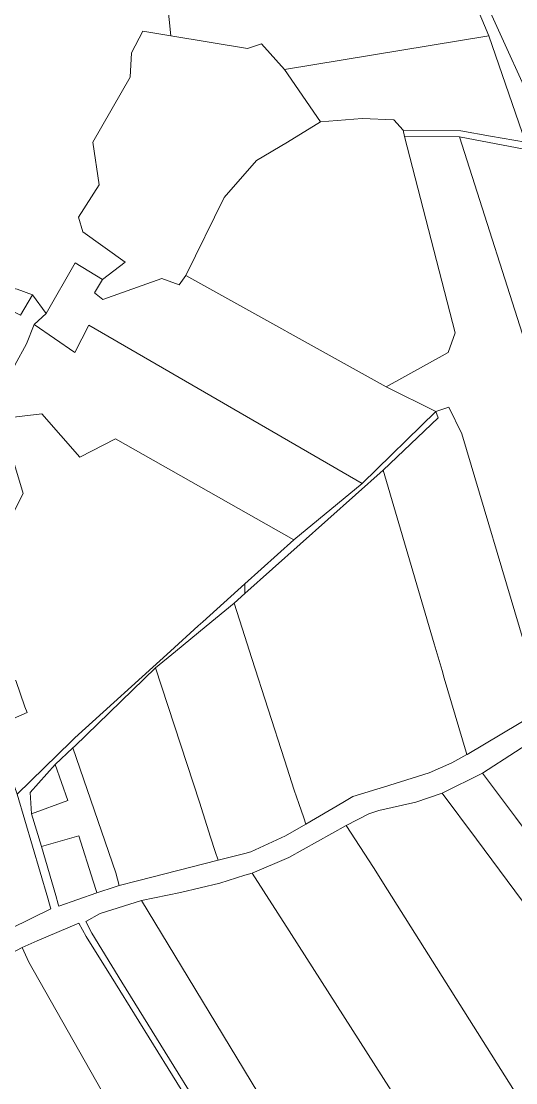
# Model space of a CAD drawing. Header units: metres. Extents: x 542555 to 550520, y 1840485 to 1846995.
# Drawn here: x 547908.2 to 548111.2, y 1842078.3 to 1842513.8 of the extents above; entities that cross this region are included whole.
import ezdxf

# ---------------------------------------------------------------- set-up
doc = ezdxf.new("R2010")
doc.units = ezdxf.units.M
doc.header["$MEASUREMENT"] = 0
doc.layers.add('Level 30', color=7, linetype='Continuous', lineweight=0)

msp = doc.modelspace()

# ---------------------------------------------------------------- linework, layer by layer
at = {"layer": 'Level 30', "color": 7, "linetype": 'Continuous', "lineweight": 0, "flags": 128}
for points in [[(548171.88, 1842508.6), (548173.39, 1842505.47), (548146.76, 1842491.09), (548125.3, 1842478.26), (548119.95, 1842475.29), (548100.72, 1842517.7), (548087.87, 1842545.9), (548140.33, 1842551.88), (548141.74, 1842552.23), (548143.2, 1842550), (548146.89, 1842546.01), (548149.68, 1842541.02), (548153.54, 1842532.63), (548161.5, 1842521.35), (548165.83, 1842517.16), (548171.88, 1842508.6)], [(548100.13, 1842507.77), (548016.28, 1842493.97), (548006.91, 1842504.58), (548001.16, 1842502.6), (547969.65, 1842507.79), (547967.67, 1842526.64), (547982.43, 1842534.38), (548001.29, 1842527.92), (548008.82, 1842528.54), (548086.2, 1842541.13), (548100.13, 1842507.77)], [(548016.28, 1842493.97), (548031.07, 1842472.51), (548017.55, 1842464.19), (548004.85, 1842456.62), (547991.59, 1842441.51), (547975.82, 1842409.44), (547973.05, 1842405.72), (547965.95, 1842408.2), (547941.72, 1842399.62), (547938.27, 1842402.39), (547941.63, 1842407.89), (547950.93, 1842414.93), (547933.45, 1842427.41), (547931.74, 1842433.44), (547940.25, 1842446.76), (547937.62, 1842464.25), (547952.95, 1842490.88), (547953.43, 1842500.91), (547958.07, 1842509.7), (547969.65, 1842507.79), (548001.16, 1842502.6), (548006.91, 1842504.58), (548016.28, 1842493.97)], [(548100.13, 1842507.77), (548115.26, 1842464.19), (548100.83, 1842466.62), (548088.64, 1842468.88), (548064.97, 1842469.18), (548061.1, 1842473.4), (548048.11, 1842473.87), (548031.07, 1842472.51), (548016.28, 1842493.97), (548100.13, 1842507.77)], [(548083.48, 1842377.91), (548058.02, 1842363.76), (547975.82, 1842409.44), (547991.59, 1842441.51), (548004.85, 1842456.62), (548017.55, 1842464.19), (548031.07, 1842472.51), (548048.11, 1842473.87), (548061.1, 1842473.4), (548064.97, 1842469.18), (548065.58, 1842466.58), (548086.39, 1842385.91), (548083.48, 1842377.91)], [(548148.07, 1842278.71), (548150.71, 1842267.44), (548114.71, 1842258.67), (548089.01, 1842344.49), (548083.72, 1842355.44), (548078.43, 1842353.71), (548058.02, 1842363.76), (548083.48, 1842377.91), (548086.39, 1842385.91), (548065.58, 1842466.58), (548088.12, 1842466.35), (548148.07, 1842278.71)], [(548242.11, 1842328.38), (548209.38, 1842289.72), (548195.07, 1842303.46), (548186.65, 1842297.91), (548148.07, 1842278.71), (548088.12, 1842466.35), (548117.56, 1842460.78), (548124.1, 1842451.13), (548127.89, 1842440.37), (548135.73, 1842426.18), (548154.24, 1842404.6), (548157.24, 1842394.93), (548193.47, 1842358.35), (548229.57, 1842341.43), (548242.11, 1842328.38)], [(548058.02, 1842363.76), (548078.43, 1842353.71), (548048.11, 1842324.2), (547935.96, 1842389.18), (547930.25, 1842377.93), (547913.58, 1842389.38), (547918.45, 1842393.91), (547930.33, 1842414.74), (547941.63, 1842407.89), (547938.27, 1842402.39), (547941.72, 1842399.62), (547965.95, 1842408.2), (547973.05, 1842405.72), (547975.82, 1842409.44), (548058.02, 1842363.76)], [(547912.82, 1842401.62), (547907.86, 1842393.23), (547905.42, 1842394.47), (547900.14, 1842396.8), (547900.43, 1842400.08), (547900.72, 1842405.01), (547906.59, 1842403.88), (547912.82, 1842401.62)], [(547913.58, 1842389.38), (547930.25, 1842377.93), (547935.96, 1842389.18), (548048.11, 1842324.2), (548020.1, 1842301.01), (547946.98, 1842342.52), (547932.33, 1842334.98), (547916.69, 1842352.78), (547903.95, 1842351.25), (547903.39, 1842358.12), (547901, 1842365.91), (547905.54, 1842372.7), (547910.4, 1842381.42), (547913.58, 1842389.38)], [(548078.43, 1842353.71), (548079.3, 1842351.05), (548056.73, 1842329.65), (548000, 1842278.97), (548000, 1842282.96), (548020.1, 1842301.01), (548048.11, 1842324.2), (548078.43, 1842353.71)], [(548119.769, 1842229.8719), (548091.22, 1842213.03), (548091.11, 1842212.97), (548091.1, 1842212.99), (548090.8102, 1842213.9753), (548089.35, 1842218.94), (548081.8708, 1842244.3238), (548080.9719, 1842247.3747), (548077.7197, 1842258.4123), (548056.73, 1842329.65), (548079.3, 1842351.05), (548078.43, 1842353.71), (548083.72, 1842355.44), (548089.01, 1842344.49), (548114.71, 1842258.67), (548115.5958, 1842255.7116), (548115.9144, 1842254.6476), (548118.9421, 1842244.5362), (548122.66, 1842232.12), (548122.8, 1842231.66), (548119.769, 1842229.8719)], [(548056.73, 1842329.65), (548077.7197, 1842258.4123), (548080.9719, 1842247.3747), (548081.8708, 1842244.3238), (548089.35, 1842218.94), (548090.8102, 1842213.9753), (548091.1, 1842212.99), (548091.11, 1842212.97), (548084.91, 1842209.56), (548075.71, 1842205.39), (548056.8872, 1842199.6058), (548054.2, 1842198.78), (548044.27, 1842195.73), (548040.21, 1842193.33), (548025.09, 1842184.39), (548024.17, 1842187.05), (548022.14, 1842192.92), (548020.28, 1842198.28), (548016.2566, 1842210.7987), (548002.8863, 1842252.3999), (547998.9126, 1842264.764), (547995.61, 1842275.04), (548000, 1842278.96), (548000, 1842278.97), (548056.73, 1842329.65)], [(548020.1, 1842301.01), (548000, 1842282.96), (548000, 1842282.97), (548020.1, 1842301.01)], [(547995.61, 1842275.04), (547998.9126, 1842264.764), (548002.8863, 1842252.3999), (548016.2566, 1842210.7987), (548020.28, 1842198.28), (548022.14, 1842192.92), (548024.17, 1842187.05), (548025.09, 1842184.39), (548016.73, 1842179.59), (548002.47, 1842173.05), (548000, 1842172.42), (547989.04, 1842169.64), (547987.89, 1842173.17), (547985.98, 1842179.07), (547981.3336, 1842193.3608), (547963.39, 1842248.55), (547971.5112, 1842255.2269), (547984.1933, 1842265.6536), (547995.61, 1842275.04)], [(547963.39, 1842248.55), (547981.3336, 1842193.3608), (547985.98, 1842179.07), (547987.89, 1842173.17), (547989.04, 1842169.64), (547955.9, 1842161.16), (547948.48, 1842159.26), (547947.03, 1842164.44), (547929.41, 1842215.7), (547930.1673, 1842216.4321), (547963.39, 1842248.55)], [(547905.97, 1842243.33), (547909.7463, 1842232.5884), (547910.6, 1842230.16), (547896.83, 1842224.17), (547894.4676, 1842233.8274), (547893.19, 1842239.05), (547905.97, 1842243.33)], [(547920.2877, 1842150.0936), (547920.43, 1842149.61), (547903.9, 1842141.62), (547860.61, 1842120.69), (547860.354, 1842121.6816), (547859.51, 1842124.95), (547857.96, 1842130.98), (547854.5101, 1842144.3722), (547854.49, 1842144.45), (547842.02, 1842192.86), (547839.51, 1842202.19), (547841.11, 1842204.17), (547849.93, 1842216.93), (547855.04, 1842224.34), (547877.7596, 1842233.3691), (547886.77, 1842236.95), (547893.19, 1842239.05), (547894.4676, 1842233.8274), (547896.83, 1842224.17), (547906.57, 1842196.75), (547919.15, 1842153.96), (547920.2877, 1842150.0936)], [(547946.7222, 1842158.6893), (547939.27, 1842156.27), (547939.1059, 1842156.7864), (547937.78, 1842160.96), (547931.84, 1842179.62), (547916.54, 1842175.21), (547912.39, 1842188.67), (547927.38, 1842194.11), (547922.15, 1842208.81), (547929.41, 1842215.7), (547947.03, 1842164.44), (547948.48, 1842159.26), (547946.7222, 1842158.6893)], [(547927.38, 1842194.11), (547912.39, 1842188.67), (547911.86, 1842197.41), (547922.15, 1842208.81), (547927.38, 1842194.11)], [(548176.21, 1842100.89), (548165.17, 1842083.88), (548095.0839, 1842178.18), (548080.97, 1842197.17), (548097.59, 1842205.38), (548111.0742, 1842187.2292), (548148.33, 1842137.08), (548164.58, 1842115.05), (548166.1, 1842112.85), (548176.21, 1842100.89)], [(548080.97, 1842197.17), (548095.0839, 1842178.18), (548165.17, 1842083.88), (548123.62, 1842054.52), (548058.5496, 1842157.5045), (548052.79, 1842166.62), (548041.55, 1842183.88), (548050.95, 1842188.68), (548055.01, 1842189.95), (548070.17, 1842193.4), (548080.97, 1842197.17)], [(548041.55, 1842183.88), (548052.79, 1842166.62), (548058.5496, 1842157.5045), (548123.62, 1842054.52), (548100.99, 1842011.15), (548018.1689, 1842140.6082), (548002.98, 1842164.35), (548018.12, 1842170.65), (548041.55, 1842183.88)], [(547916.54, 1842175.21), (547931.84, 1842179.62), (547937.78, 1842160.96), (547939.1059, 1842156.7864), (547939.27, 1842156.27), (547923.64, 1842150.78), (547923.4279, 1842151.5115), (547922.37, 1842155.16), (547916.54, 1842175.21)], [(548002.98, 1842164.35), (548018.1689, 1842140.6082), (548100.99, 1842011.15), (548072.13, 1841992.3), (548080.24, 1841977.38), (548076.48, 1841970.47), (548073.95, 1841968.22), (548070.4, 1841966.51), (548059.44, 1841985.17), (547973.9505, 1842125.9886), (547957.54, 1842153.02), (547973.64, 1842156.34), (547989.73, 1842160.25), (548000, 1842163.43), (548002.98, 1842164.35)], [(548066.44, 1841963.75), (548061.9, 1841957.06), (548056.05, 1841959.19), (548040.85, 1841971.99), (548000, 1842038), (547949.5828, 1842119.5691), (547937.14, 1842139.7), (547934.68, 1842144.5), (547940.64, 1842147.74), (547957.54, 1842153.02), (547973.9505, 1842125.9886), (548059.44, 1841985.17), (548070.4, 1841966.51), (548066.44, 1841963.75)]]:
    msp.add_lwpolyline(points, close=True, dxfattribs=at)
for points in [[(547967.67, 1842526.64), (547969.65, 1842507.79), (547958.07, 1842509.7), (547953.43, 1842500.91), (547952.95, 1842490.88), (547937.62, 1842464.25), (547940.25, 1842446.76), (547931.74, 1842433.44), (547933.45, 1842427.41), (547950.93, 1842414.93), (547941.63, 1842407.89), (547930.33, 1842414.74), (547918.45, 1842393.91), (547912.82, 1842401.62), (547906.59, 1842403.88)], [(547907.86, 1842393.23), (547912.82, 1842401.62), (547918.45, 1842393.91), (547918.45, 1842393.91), (547913.58, 1842389.38), (547910.4, 1842381.42), (547905.54, 1842372.7)], [(547903.95, 1842351.25), (547916.69, 1842352.78), (547932.33, 1842334.98), (547946.98, 1842342.52), (548020.1, 1842301.01), (548000, 1842282.97), (547982.71, 1842267.45), (547980.9121, 1842265.8197), (547969.4563, 1842255.4315), (547930.24, 1842219.87), (547928.6959, 1842218.3617), (547906.57, 1842196.75)], [(547903.45, 1842338.77), (547908.97, 1842320.11), (547903.05, 1842308.22)], [(547903.05, 1842308.22), (547908.97, 1842320.11), (547903.45, 1842338.77)], [(547896.83, 1842224.17), (547910.6, 1842230.16), (547909.7463, 1842232.5884), (547905.97, 1842243.33)], [(548148.33, 1842137.08), (548111.0742, 1842187.2292), (548097.59, 1842205.38), (548124.71, 1842222.82)], [(547952.61, 1842054.81), (547911.34, 1842127.82), (547908.58, 1842133.82), (547914.7767, 1842136.4662), (547931.81, 1842143.74), (547934.88, 1842138.35), (547946.873, 1842119.0095), (547993.69, 1842043.51)], [(547831.01, 1842065.21), (547821.78, 1842088.57), (547836.51, 1842095.6), (547908.58, 1842133.82), (547908.58, 1842133.82), (547911.34, 1842127.82), (547952.61, 1842054.81)]]:
    msp.add_lwpolyline(points, dxfattribs=at)

doc.saveas('drawing.dxf')
